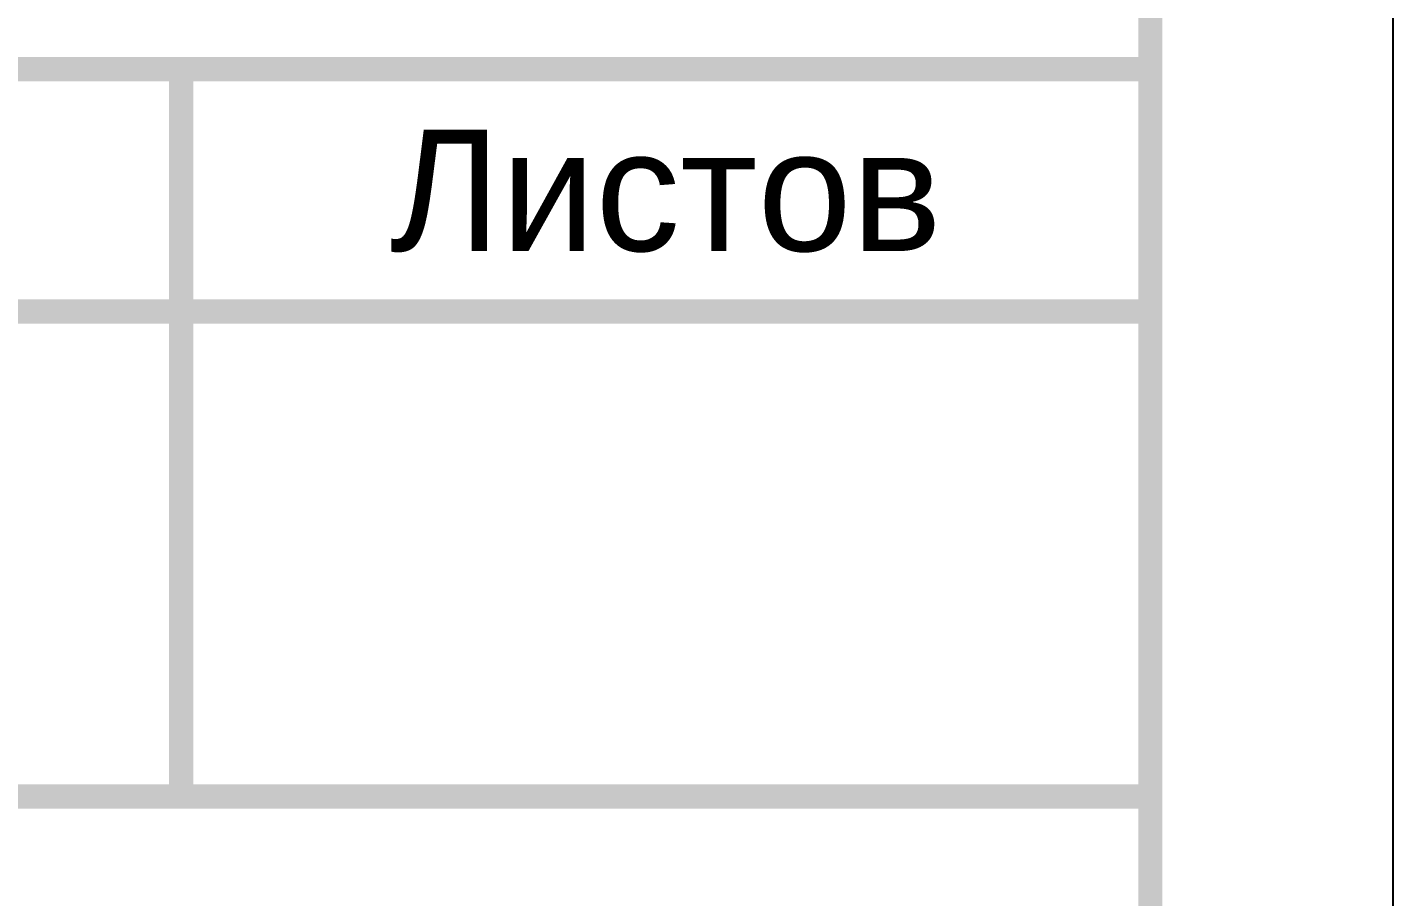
# Model space of a CAD drawing. Header units: millimetres. Extents: x 1114 to 8235, y 637 to 5441.
# Drawn here: x 4462.8 to 4490.97, y 1191.61 to 1209.55 of the extents above; entities that cross this region are included whole.
import ezdxf
from ezdxf.enums import TextEntityAlignment as Align

# ---------------------------------------------------------------- set-up
doc = ezdxf.new("R2010")
doc.units = ezdxf.units.MM
doc.layers.add('Размеры на чертеже', color=250, linetype='Continuous', lineweight=25)
doc.styles.add('-ISOCPEUR-', font='isocpeur.ttf')
doc.styles.get("Standard").update_dxf_attribs({"font": 'arial.ttf'})

# ---------------------------------------------------------------- blocks, each defined once
blk = doc.blocks.new('*U294')
blk.add_lwpolyline([(0, 123), (891, 123), (891, -297), (0, -297)], close=True)
at = {"const_width": 0.5}
blk.add_lwpolyline([(20, 118), (886, 118), (886, -292), (20, -292)], close=True, dxfattribs=at)
for points in [[(701, -262), (886, -262)], [(866, -262), (866, -277)], [(836, -267), (886, -267)], [(766, -277), (886, -277)]]:
    blk.add_lwpolyline(points, dxfattribs=at)
blk.add_text('Листов', height=2.5).set_placement((876, -264.5), align=Align.MIDDLE_CENTER)
blk.add_attdef('РАЗРАБОТАЛ', text='', height=2.5).set_placement((721.501, -264.224), align=Align.MIDDLE_LEFT)
at = {"flags": 8}
for tag, height, p in [('ДАТА', 2.5, (761.074, -264.402)), ('ЛИСТ', 3, (857.388, -271.915)), ('ЛИСТОВ', 3, (874.888, -271.915))]:
    blk.add_attdef(tag, text='', height=height, dxfattribs=at).set_placement(p, align=Align.MIDDLE_CENTER)
blk.add_attdef('ПРОВЕРИЛ', (721.749, -270.729), '', height=2.5)
for tag, p in [('ТЕПЛОВЫЕ_СЕТИ_001', (786.411, -270.975)), ('ИМЯ_ЧЕРТЕЖА_001', (788.508, -285.584))]:
    blk.add_attdef(tag, p, '', height=3, dxfattribs=at)
at = {"style": '-ISOCPEUR-', "flags": 8}
blk.add_attdef('ФОРМАТ', text='', height=3, dxfattribs=at).set_placement((851.972, -294.745), align=Align.MIDDLE_CENTER)

msp = doc.modelspace()

# ---------------------------------------------------------------- block references
at = {"layer": 'Размеры на чертеже', "lineweight": 90}
msp.add_blockref('*U294', (3599.971, 1470.682), dxfattribs=at)

doc.saveas('drawing.dxf')
